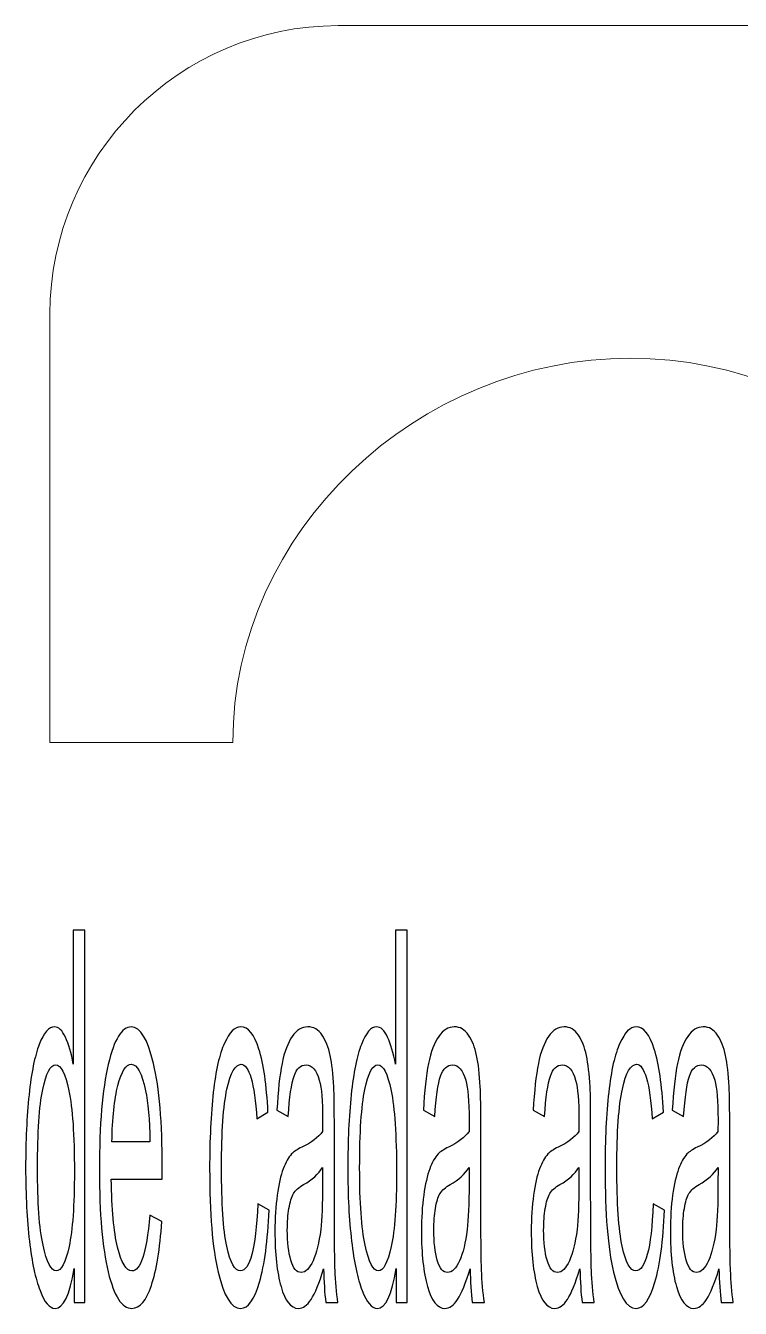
# Model space of a CAD drawing. Header units: millimetres. Extents: x -2444 to 3336, y -980 to 1690.
# Drawn here: x -1633.8 to -1579.2, y -810.2 to -712.3 of the extents above; entities that cross this region are included whole.
import ezdxf

# ---------------------------------------------------------------- set-up
doc = ezdxf.new("R2010")
doc.units = ezdxf.units.MM
doc.header["$MEASUREMENT"] = 0
doc.layers.add('Camada 1', color=7, linetype='Continuous')

msp = doc.modelspace()

# ---------------------------------------------------------------- linework, layer by layer
at = {"layer": 'Camada 1', "color": 250, "lineweight": 9}
msp.add_open_spline([(-1609.9365, -712.329), (-1609.9365, -712.329), (-1410.6635, -712.329), (-1410.6635, -712.329), (-1410.6635, -712.329), (-1402.5986, -712.329), (-1396, -718.9276), (-1396, -726.9925), (-1396, -726.9925), (-1396, -726.9925), (-1396, -767.0341), (-1396, -767.0341), (-1396, -767.0341), (-1396, -767.0341), (-1413.6364, -767.0341), (-1413.6364, -767.0341), (-1413.6364, -767.0341), (-1413.6364, -750.8373), (-1427.1331, -737.7071), (-1443.3299, -737.7071), (-1443.3299, -737.7071), (-1459.5267, -737.7071), (-1473.0235, -750.8373), (-1473.0235, -767.0341), (-1473.0235, -767.0341), (-1473.0235, -767.0341), (-1484.2723, -767.0341), (-1484.2723, -767.0341), (-1484.2723, -767.0341), (-1484.2723, -750.8373), (-1497.769, -737.7071), (-1513.9658, -737.7071), (-1513.9658, -737.7071), (-1530.1625, -737.7071), (-1543.7327, -750.8373), (-1543.7327, -767.0341), (-1543.7327, -767.0341), (-1543.7327, -767.0341), (-1557.7721, -767.0341), (-1557.7721, -767.0341), (-1557.7721, -767.0341), (-1557.7721, -750.8373), (-1571.4154, -737.7071), (-1587.6122, -737.7071), (-1587.6122, -737.7071), (-1603.809, -737.7071), (-1617.9657, -750.8373), (-1617.9657, -767.0341), (-1617.9657, -767.0341), (-1617.9657, -767.0341), (-1631.9317, -767.0341), (-1631.9317, -767.0341), (-1631.9317, -767.0341), (-1631.9317, -767.0341), (-1631.9317, -734.3243), (-1631.9317, -734.3243), (-1631.9317, -734.3243), (-1631.9317, -722.2269), (-1622.0339, -712.329), (-1609.9365, -712.329)], degree=3, knots=[0, 0, 0, 0, 0.0625, 0.0625, 0.0625, 0.0625, 0.125, 0.125, 0.125, 0.125, 0.1875, 0.1875, 0.1875, 0.1875, 0.25, 0.25, 0.25, 0.25, 0.3125, 0.3125, 0.3125, 0.3125, 0.375, 0.375, 0.375, 0.375, 0.4375, 0.4375, 0.4375, 0.4375, 0.5, 0.5, 0.5, 0.5, 0.5625, 0.5625, 0.5625, 0.5625, 0.625, 0.625, 0.625, 0.625, 0.6875, 0.6875, 0.6875, 0.6875, 0.75, 0.75, 0.75, 0.75, 0.8125, 0.8125, 0.8125, 0.8125, 0.875, 0.875, 0.875, 0.875, 1, 1, 1, 1], dxfattribs=at)
at = {"layer": 'Camada 1', "color": 250}
for points, knots in [([(-1630.0867, -809.7758), (-1630.0867, -809.7758), (-1630.0867, -807.1619), (-1630.0867, -807.1619), (-1630.0867, -807.1619), (-1630.4168, -809.1935), (-1630.9027, -810.2126), (-1631.5445, -810.2126), (-1631.5445, -810.2126), (-1631.9601, -810.2126), (-1632.3422, -809.7626), (-1632.6891, -808.856), (-1632.6891, -808.856), (-1633.0376, -807.956), (-1633.3074, -806.6921), (-1633.5001, -805.0774), (-1633.5001, -805.0774), (-1633.6911, -803.4561), (-1633.7866, -801.5966), (-1633.7866, -799.4922), (-1633.7866, -799.4922), (-1633.7866, -797.4408), (-1633.6995, -795.5813), (-1633.5269, -793.9071), (-1633.5269, -793.9071), (-1633.3526, -792.2395), (-1633.0929, -790.9557), (-1632.746, -790.0689), (-1632.746, -790.0689), (-1632.4008, -789.1756), (-1632.0121, -788.7322), (-1631.5848, -788.7322), (-1631.5848, -788.7322), (-1631.2697, -788.7322), (-1630.9899, -788.9969), (-1630.7452, -789.5197), (-1630.7452, -789.5197), (-1630.5006, -790.0425), (-1630.3012, -790.7307), (-1630.147, -791.5711), (-1630.147, -791.5711), (-1630.147, -791.5711), (-1630.147, -781.3471), (-1630.147, -781.3471), (-1630.147, -781.3471), (-1630.147, -781.3471), (-1629.2622, -781.3471), (-1629.2622, -781.3471), (-1629.2622, -781.3471), (-1629.2622, -781.3471), (-1629.2622, -809.7758), (-1629.2622, -809.7758), (-1629.2622, -809.7758), (-1629.2622, -809.7758), (-1630.0867, -809.7758), (-1630.0867, -809.7758)], [0, 0, 0, 0, 0.0666667, 0.0666667, 0.0666667, 0.0666667, 0.1333333, 0.1333333, 0.1333333, 0.1333333, 0.2, 0.2, 0.2, 0.2, 0.2666667, 0.2666667, 0.2666667, 0.2666667, 0.3333333, 0.3333333, 0.3333333, 0.3333333, 0.4, 0.4, 0.4, 0.4, 0.4666667, 0.4666667, 0.4666667, 0.4666667, 0.5333333, 0.5333333, 0.5333333, 0.5333333, 0.6, 0.6, 0.6, 0.6, 0.6666667, 0.6666667, 0.6666667, 0.6666667, 0.7333333, 0.7333333, 0.7333333, 0.7333333, 0.8, 0.8, 0.8, 0.8, 0.8666667, 0.8666667, 0.8666667, 0.8666667, 1, 1, 1, 1]), ([(-1605.4908, -809.7758), (-1605.4908, -809.7758), (-1605.4908, -807.1619), (-1605.4908, -807.1619), (-1605.4908, -807.1619), (-1605.8209, -809.1935), (-1606.3069, -810.2126), (-1606.9486, -810.2126), (-1606.9486, -810.2126), (-1607.3642, -810.2126), (-1607.7463, -809.7626), (-1608.0932, -808.856), (-1608.0932, -808.856), (-1608.4417, -807.956), (-1608.7115, -806.6921), (-1608.9042, -805.0774), (-1608.9042, -805.0774), (-1609.0952, -803.4561), (-1609.1907, -801.5966), (-1609.1907, -799.4922), (-1609.1907, -799.4922), (-1609.1907, -797.4408), (-1609.1036, -795.5813), (-1608.931, -793.9071), (-1608.931, -793.9071), (-1608.7567, -792.2395), (-1608.497, -790.9557), (-1608.1501, -790.0689), (-1608.1501, -790.0689), (-1607.8049, -789.1756), (-1607.4162, -788.7322), (-1606.9889, -788.7322), (-1606.9889, -788.7322), (-1606.6738, -788.7322), (-1606.394, -788.9969), (-1606.1493, -789.5197), (-1606.1493, -789.5197), (-1605.9047, -790.0425), (-1605.7053, -790.7307), (-1605.5511, -791.5711), (-1605.5511, -791.5711), (-1605.5511, -791.5711), (-1605.5511, -781.3471), (-1605.5511, -781.3471), (-1605.5511, -781.3471), (-1605.5511, -781.3471), (-1604.6663, -781.3471), (-1604.6663, -781.3471), (-1604.6663, -781.3471), (-1604.6663, -781.3471), (-1604.6663, -809.7758), (-1604.6663, -809.7758), (-1604.6663, -809.7758), (-1604.6663, -809.7758), (-1605.4908, -809.7758), (-1605.4908, -809.7758)], [0, 0, 0, 0, 0.0666667, 0.0666667, 0.0666667, 0.0666667, 0.1333333, 0.1333333, 0.1333333, 0.1333333, 0.2, 0.2, 0.2, 0.2, 0.2666667, 0.2666667, 0.2666667, 0.2666667, 0.3333333, 0.3333333, 0.3333333, 0.3333333, 0.4, 0.4, 0.4, 0.4, 0.4666667, 0.4666667, 0.4666667, 0.4666667, 0.5333333, 0.5333333, 0.5333333, 0.5333333, 0.6, 0.6, 0.6, 0.6, 0.6666667, 0.6666667, 0.6666667, 0.6666667, 0.7333333, 0.7333333, 0.7333333, 0.7333333, 0.8, 0.8, 0.8, 0.8, 0.8666667, 0.8666667, 0.8666667, 0.8666667, 1, 1, 1, 1]), ([(-1624.3039, -803.1054), (-1624.3039, -803.1054), (-1623.3889, -803.5818), (-1623.3889, -803.5818), (-1623.3889, -803.5818), (-1623.5314, -805.6796), (-1623.7978, -807.3141), (-1624.1866, -808.4722), (-1624.1866, -808.4722), (-1624.5753, -809.6302), (-1625.0713, -810.2126), (-1625.6763, -810.2126), (-1625.6763, -810.2126), (-1626.437, -810.2126), (-1627.0403, -809.2861), (-1627.486, -807.4332), (-1627.486, -807.4332), (-1627.9318, -805.5869), (-1628.1546, -802.9863), (-1628.1546, -799.6444), (-1628.1546, -799.6444), (-1628.1546, -796.1901), (-1627.9301, -793.5034), (-1627.4793, -791.5976), (-1627.4793, -791.5976), (-1627.0286, -789.6851), (-1626.4437, -788.7322), (-1625.7249, -788.7322), (-1625.7249, -788.7322), (-1625.0294, -788.7322), (-1624.4614, -789.6653), (-1624.0207, -791.538), (-1624.0207, -791.538), (-1623.58, -793.4108), (-1623.3588, -796.0445), (-1623.3588, -799.4393), (-1623.3588, -799.4393), (-1623.3588, -799.6444), (-1623.3604, -799.9555), (-1623.3638, -800.3657), (-1623.3638, -800.3657), (-1623.3638, -800.3657), (-1627.2498, -800.3657), (-1627.2498, -800.3657), (-1627.2498, -800.3657), (-1627.2162, -802.6223), (-1627.0554, -804.3561), (-1626.7638, -805.5538), (-1626.7638, -805.5538), (-1626.4739, -806.7516), (-1626.1103, -807.3538), (-1625.6763, -807.3538), (-1625.6763, -807.3538), (-1625.3529, -807.3538), (-1625.0764, -807.0163), (-1624.8485, -806.3413), (-1624.8485, -806.3413), (-1624.6189, -805.6663), (-1624.4379, -804.5877), (-1624.3039, -803.1054)], [0, 0, 0, 0, 0.0625, 0.0625, 0.0625, 0.0625, 0.125, 0.125, 0.125, 0.125, 0.1875, 0.1875, 0.1875, 0.1875, 0.25, 0.25, 0.25, 0.25, 0.3125, 0.3125, 0.3125, 0.3125, 0.375, 0.375, 0.375, 0.375, 0.4375, 0.4375, 0.4375, 0.4375, 0.5, 0.5, 0.5, 0.5, 0.5625, 0.5625, 0.5625, 0.5625, 0.625, 0.625, 0.625, 0.625, 0.6875, 0.6875, 0.6875, 0.6875, 0.75, 0.75, 0.75, 0.75, 0.8125, 0.8125, 0.8125, 0.8125, 0.875, 0.875, 0.875, 0.875, 1, 1, 1, 1]), ([(-1616.0695, -802.2319), (-1616.0695, -802.2319), (-1615.2048, -802.7083), (-1615.2048, -802.7083), (-1615.2048, -802.7083), (-1615.3004, -805.0575), (-1615.5416, -806.8906), (-1615.9321, -808.2207), (-1615.9321, -808.2207), (-1616.3225, -809.5508), (-1616.8035, -810.2126), (-1617.3715, -810.2126), (-1617.3715, -810.2126), (-1618.0837, -810.2126), (-1618.6568, -809.2927), (-1619.0891, -807.4531), (-1619.0891, -807.4531), (-1619.5231, -805.6134), (-1619.7393, -802.9796), (-1619.7393, -799.5518), (-1619.7393, -799.5518), (-1619.7393, -797.3283), (-1619.6454, -795.3894), (-1619.4594, -793.7218), (-1619.4594, -793.7218), (-1619.2734, -792.0608), (-1618.9902, -790.8101), (-1618.6082, -789.9829), (-1618.6082, -789.9829), (-1618.2278, -789.1491), (-1617.8139, -788.7322), (-1617.3648, -788.7322), (-1617.3648, -788.7322), (-1616.8001, -788.7322), (-1616.3359, -789.2947), (-1615.9773, -790.4263), (-1615.9773, -790.4263), (-1615.6171, -791.5579), (-1615.3858, -793.1659), (-1615.2853, -795.2438), (-1615.2853, -795.2438), (-1615.2853, -795.2438), (-1616.1399, -795.76), (-1616.1399, -795.76), (-1616.1399, -795.76), (-1616.222, -794.3769), (-1616.3661, -793.338), (-1616.5756, -792.6365), (-1616.5756, -792.6365), (-1616.7834, -791.9417), (-1617.0347, -791.591), (-1617.3296, -791.591), (-1617.3296, -791.591), (-1617.7754, -791.591), (-1618.1373, -792.2196), (-1618.4171, -793.4769), (-1618.4171, -793.4769), (-1618.6953, -794.7409), (-1618.8344, -796.7261), (-1618.8344, -799.4525), (-1618.8344, -799.4525), (-1618.8344, -802.2186), (-1618.7004, -804.2237), (-1618.4322, -805.4744), (-1618.4322, -805.4744), (-1618.1625, -806.7251), (-1617.8122, -807.3538), (-1617.3816, -807.3538), (-1617.3816, -807.3538), (-1617.033, -807.3538), (-1616.7431, -806.9369), (-1616.5119, -806.0965), (-1616.5119, -806.0965), (-1616.279, -805.2627), (-1616.1315, -803.9723), (-1616.0695, -802.2319)], [0, 0, 0, 0, 0.05, 0.05, 0.05, 0.05, 0.1, 0.1, 0.1, 0.1, 0.15, 0.15, 0.15, 0.15, 0.2, 0.2, 0.2, 0.2, 0.25, 0.25, 0.25, 0.25, 0.3, 0.3, 0.3, 0.3, 0.35, 0.35, 0.35, 0.35, 0.4, 0.4, 0.4, 0.4, 0.45, 0.45, 0.45, 0.45, 0.5, 0.5, 0.5, 0.5, 0.55, 0.55, 0.55, 0.55, 0.6, 0.6, 0.6, 0.6, 0.65, 0.65, 0.65, 0.65, 0.7, 0.7, 0.7, 0.7, 0.75, 0.75, 0.75, 0.75, 0.8, 0.8, 0.8, 0.8, 0.85, 0.85, 0.85, 0.85, 0.9, 0.9, 0.9, 0.9, 1, 1, 1, 1]), ([(-1611.0424, -807.195), (-1611.3708, -808.3001), (-1611.6875, -809.0743), (-1611.9908, -809.531), (-1611.9908, -809.531), (-1612.2941, -809.9876), (-1612.6192, -810.2126), (-1612.9678, -810.2126), (-1612.9678, -810.2126), (-1613.5409, -810.2126), (-1613.9816, -809.6633), (-1614.2899, -808.5582), (-1614.2899, -808.5582), (-1614.5982, -807.4597), (-1614.7524, -806.0502), (-1614.7524, -804.3362), (-1614.7524, -804.3362), (-1614.7524, -803.3304), (-1614.6937, -802.4105), (-1614.5781, -801.5767), (-1614.5781, -801.5767), (-1614.4608, -800.7429), (-1614.3083, -800.0812), (-1614.1206, -799.5783), (-1614.1206, -799.5783), (-1613.9313, -799.0753), (-1613.7202, -798.6915), (-1613.4839, -798.4334), (-1613.4839, -798.4334), (-1613.3096, -798.2548), (-1613.0465, -798.0827), (-1612.6963, -797.9107), (-1612.6963, -797.9107), (-1611.9824, -797.5798), (-1611.4546, -797.1761), (-1611.1178, -796.7129), (-1611.1178, -796.7129), (-1611.1144, -796.2364), (-1611.1127, -795.932), (-1611.1127, -795.8063), (-1611.1127, -795.8063), (-1611.1127, -794.3902), (-1611.1965, -793.3909), (-1611.3641, -792.8086), (-1611.3641, -792.8086), (-1611.5903, -792.0211), (-1611.9271, -791.6307), (-1612.3729, -791.6307), (-1612.3729, -791.6307), (-1612.7902, -791.6307), (-1613.0985, -791.9218), (-1613.2962, -792.4976), (-1613.2962, -792.4976), (-1613.4956, -793.0733), (-1613.6414, -794.0924), (-1613.7369, -795.5614), (-1613.7369, -795.5614), (-1613.7369, -795.5614), (-1614.6016, -795.085), (-1614.6016, -795.085), (-1614.6016, -795.085), (-1614.5228, -793.6225), (-1614.3938, -792.438), (-1614.2128, -791.538), (-1614.2128, -791.538), (-1614.0318, -790.638), (-1613.7704, -789.9498), (-1613.4286, -789.4601), (-1613.4286, -789.4601), (-1613.0884, -788.977), (-1612.6913, -788.7322), (-1612.2422, -788.7322), (-1612.2422, -788.7322), (-1611.7965, -788.7322), (-1611.4328, -788.9373), (-1611.153, -789.3542), (-1611.153, -789.3542), (-1610.8748, -789.7711), (-1610.6687, -790.2873), (-1610.538, -790.916), (-1610.538, -790.916), (-1610.4073, -791.5446), (-1610.3151, -792.3387), (-1610.2615, -793.2983), (-1610.2615, -793.2983), (-1610.233, -793.8938), (-1610.2179, -794.9659), (-1610.2179, -796.5077), (-1610.2179, -796.5077), (-1610.2179, -796.5077), (-1610.2179, -801.14), (-1610.2179, -801.14), (-1610.2179, -801.14), (-1610.2179, -804.3759), (-1610.1995, -806.4207), (-1610.1626, -807.2876), (-1610.1626, -807.2876), (-1610.1275, -808.1545), (-1610.0537, -808.9817), (-1609.9465, -809.7758), (-1609.9465, -809.7758), (-1609.9465, -809.7758), (-1610.8715, -809.7758), (-1610.8715, -809.7758), (-1610.8715, -809.7758), (-1610.9603, -809.0413), (-1611.0173, -808.181), (-1611.0424, -807.195)], [0, 0, 0, 0, 0.0357143, 0.0357143, 0.0357143, 0.0357143, 0.0714286, 0.0714286, 0.0714286, 0.0714286, 0.1071429, 0.1071429, 0.1071429, 0.1071429, 0.1428571, 0.1428571, 0.1428571, 0.1428571, 0.1785714, 0.1785714, 0.1785714, 0.1785714, 0.2142857, 0.2142857, 0.2142857, 0.2142857, 0.25, 0.25, 0.25, 0.25, 0.2857143, 0.2857143, 0.2857143, 0.2857143, 0.3214286, 0.3214286, 0.3214286, 0.3214286, 0.3571429, 0.3571429, 0.3571429, 0.3571429, 0.3928571, 0.3928571, 0.3928571, 0.3928571, 0.4285714, 0.4285714, 0.4285714, 0.4285714, 0.4642857, 0.4642857, 0.4642857, 0.4642857, 0.5, 0.5, 0.5, 0.5, 0.5357143, 0.5357143, 0.5357143, 0.5357143, 0.5714286, 0.5714286, 0.5714286, 0.5714286, 0.6071429, 0.6071429, 0.6071429, 0.6071429, 0.6428571, 0.6428571, 0.6428571, 0.6428571, 0.6785714, 0.6785714, 0.6785714, 0.6785714, 0.7142857, 0.7142857, 0.7142857, 0.7142857, 0.75, 0.75, 0.75, 0.75, 0.7857143, 0.7857143, 0.7857143, 0.7857143, 0.8214286, 0.8214286, 0.8214286, 0.8214286, 0.8571429, 0.8571429, 0.8571429, 0.8571429, 0.8928571, 0.8928571, 0.8928571, 0.8928571, 0.9285714, 0.9285714, 0.9285714, 0.9285714, 1, 1, 1, 1]), ([(-1599.8588, -807.195), (-1600.1872, -808.3001), (-1600.5039, -809.0743), (-1600.8072, -809.531), (-1600.8072, -809.531), (-1601.1105, -809.9876), (-1601.4356, -810.2126), (-1601.7842, -810.2126), (-1601.7842, -810.2126), (-1602.3573, -810.2126), (-1602.798, -809.6633), (-1603.1063, -808.5582), (-1603.1063, -808.5582), (-1603.4146, -807.4597), (-1603.5688, -806.0502), (-1603.5688, -804.3362), (-1603.5688, -804.3362), (-1603.5688, -803.3304), (-1603.5101, -802.4105), (-1603.3945, -801.5767), (-1603.3945, -801.5767), (-1603.2772, -800.7429), (-1603.1247, -800.0812), (-1602.937, -799.5783), (-1602.937, -799.5783), (-1602.7477, -799.0753), (-1602.5366, -798.6915), (-1602.3003, -798.4334), (-1602.3003, -798.4334), (-1602.126, -798.2548), (-1601.8629, -798.0827), (-1601.5127, -797.9107), (-1601.5127, -797.9107), (-1600.7988, -797.5798), (-1600.271, -797.1761), (-1599.9342, -796.7129), (-1599.9342, -796.7129), (-1599.9308, -796.2364), (-1599.9291, -795.932), (-1599.9291, -795.8063), (-1599.9291, -795.8063), (-1599.9291, -794.3902), (-1600.0129, -793.3909), (-1600.1805, -792.8086), (-1600.1805, -792.8086), (-1600.4067, -792.0211), (-1600.7435, -791.6307), (-1601.1893, -791.6307), (-1601.1893, -791.6307), (-1601.6065, -791.6307), (-1601.9149, -791.9218), (-1602.1126, -792.4976), (-1602.1126, -792.4976), (-1602.312, -793.0733), (-1602.4578, -794.0924), (-1602.5533, -795.5614), (-1602.5533, -795.5614), (-1602.5533, -795.5614), (-1603.418, -795.085), (-1603.418, -795.085), (-1603.418, -795.085), (-1603.3392, -793.6225), (-1603.2102, -792.438), (-1603.0292, -791.538), (-1603.0292, -791.538), (-1602.8482, -790.638), (-1602.5868, -789.9498), (-1602.245, -789.4601), (-1602.245, -789.4601), (-1601.9048, -788.977), (-1601.5077, -788.7322), (-1601.0586, -788.7322), (-1601.0586, -788.7322), (-1600.6129, -788.7322), (-1600.2492, -788.9373), (-1599.9694, -789.3542), (-1599.9694, -789.3542), (-1599.6912, -789.7711), (-1599.4851, -790.2873), (-1599.3544, -790.916), (-1599.3544, -790.916), (-1599.2237, -791.5446), (-1599.1315, -792.3387), (-1599.0779, -793.2983), (-1599.0779, -793.2983), (-1599.0494, -793.8938), (-1599.0343, -794.9659), (-1599.0343, -796.5077), (-1599.0343, -796.5077), (-1599.0343, -796.5077), (-1599.0343, -801.14), (-1599.0343, -801.14), (-1599.0343, -801.14), (-1599.0343, -804.3759), (-1599.0159, -806.4207), (-1598.979, -807.2876), (-1598.979, -807.2876), (-1598.9439, -808.1545), (-1598.8701, -808.9817), (-1598.7629, -809.7758), (-1598.7629, -809.7758), (-1598.7629, -809.7758), (-1599.6879, -809.7758), (-1599.6879, -809.7758), (-1599.6879, -809.7758), (-1599.7767, -809.0413), (-1599.8337, -808.181), (-1599.8588, -807.195)], [0, 0, 0, 0, 0.0357143, 0.0357143, 0.0357143, 0.0357143, 0.0714286, 0.0714286, 0.0714286, 0.0714286, 0.1071429, 0.1071429, 0.1071429, 0.1071429, 0.1428571, 0.1428571, 0.1428571, 0.1428571, 0.1785714, 0.1785714, 0.1785714, 0.1785714, 0.2142857, 0.2142857, 0.2142857, 0.2142857, 0.25, 0.25, 0.25, 0.25, 0.2857143, 0.2857143, 0.2857143, 0.2857143, 0.3214286, 0.3214286, 0.3214286, 0.3214286, 0.3571429, 0.3571429, 0.3571429, 0.3571429, 0.3928571, 0.3928571, 0.3928571, 0.3928571, 0.4285714, 0.4285714, 0.4285714, 0.4285714, 0.4642857, 0.4642857, 0.4642857, 0.4642857, 0.5, 0.5, 0.5, 0.5, 0.5357143, 0.5357143, 0.5357143, 0.5357143, 0.5714286, 0.5714286, 0.5714286, 0.5714286, 0.6071429, 0.6071429, 0.6071429, 0.6071429, 0.6428571, 0.6428571, 0.6428571, 0.6428571, 0.6785714, 0.6785714, 0.6785714, 0.6785714, 0.7142857, 0.7142857, 0.7142857, 0.7142857, 0.75, 0.75, 0.75, 0.75, 0.7857143, 0.7857143, 0.7857143, 0.7857143, 0.8214286, 0.8214286, 0.8214286, 0.8214286, 0.8571429, 0.8571429, 0.8571429, 0.8571429, 0.8928571, 0.8928571, 0.8928571, 0.8928571, 0.9285714, 0.9285714, 0.9285714, 0.9285714, 1, 1, 1, 1]), ([(-1591.4736, -807.195), (-1591.802, -808.3001), (-1592.1187, -809.0743), (-1592.422, -809.531), (-1592.422, -809.531), (-1592.7254, -809.9876), (-1593.0504, -810.2126), (-1593.399, -810.2126), (-1593.399, -810.2126), (-1593.9721, -810.2126), (-1594.4128, -809.6633), (-1594.7211, -808.5582), (-1594.7211, -808.5582), (-1595.0294, -807.4597), (-1595.1836, -806.0502), (-1595.1836, -804.3362), (-1595.1836, -804.3362), (-1595.1836, -803.3304), (-1595.1249, -802.4105), (-1595.0093, -801.5767), (-1595.0093, -801.5767), (-1594.892, -800.7429), (-1594.7395, -800.0812), (-1594.5519, -799.5783), (-1594.5519, -799.5783), (-1594.3625, -799.0753), (-1594.1514, -798.6915), (-1593.9151, -798.4334), (-1593.9151, -798.4334), (-1593.7408, -798.2548), (-1593.4777, -798.0827), (-1593.1275, -797.9107), (-1593.1275, -797.9107), (-1592.4137, -797.5798), (-1591.8858, -797.1761), (-1591.549, -796.7129), (-1591.549, -796.7129), (-1591.5457, -796.2364), (-1591.544, -795.932), (-1591.544, -795.8063), (-1591.544, -795.8063), (-1591.544, -794.3902), (-1591.6278, -793.3909), (-1591.7953, -792.8086), (-1591.7953, -792.8086), (-1592.0215, -792.0211), (-1592.3584, -791.6307), (-1592.8041, -791.6307), (-1592.8041, -791.6307), (-1593.2214, -791.6307), (-1593.5297, -791.9218), (-1593.7274, -792.4976), (-1593.7274, -792.4976), (-1593.9268, -793.0733), (-1594.0726, -794.0924), (-1594.1681, -795.5614), (-1594.1681, -795.5614), (-1594.1681, -795.5614), (-1595.0328, -795.085), (-1595.0328, -795.085), (-1595.0328, -795.085), (-1594.954, -793.6225), (-1594.825, -792.438), (-1594.644, -791.538), (-1594.644, -791.538), (-1594.463, -790.638), (-1594.2016, -789.9498), (-1593.8598, -789.4601), (-1593.8598, -789.4601), (-1593.5196, -788.977), (-1593.1225, -788.7322), (-1592.6734, -788.7322), (-1592.6734, -788.7322), (-1592.2277, -788.7322), (-1591.864, -788.9373), (-1591.5842, -789.3542), (-1591.5842, -789.3542), (-1591.306, -789.7711), (-1591.0999, -790.2873), (-1590.9692, -790.916), (-1590.9692, -790.916), (-1590.8385, -791.5446), (-1590.7463, -792.3387), (-1590.6927, -793.2983), (-1590.6927, -793.2983), (-1590.6642, -793.8938), (-1590.6492, -794.9659), (-1590.6492, -796.5077), (-1590.6492, -796.5077), (-1590.6492, -796.5077), (-1590.6492, -801.14), (-1590.6492, -801.14), (-1590.6492, -801.14), (-1590.6492, -804.3759), (-1590.6307, -806.4207), (-1590.5938, -807.2876), (-1590.5938, -807.2876), (-1590.5587, -808.1545), (-1590.4849, -808.9817), (-1590.3777, -809.7758), (-1590.3777, -809.7758), (-1590.3777, -809.7758), (-1591.3027, -809.7758), (-1591.3027, -809.7758), (-1591.3027, -809.7758), (-1591.3915, -809.0413), (-1591.4485, -808.181), (-1591.4736, -807.195)], [0, 0, 0, 0, 0.0357143, 0.0357143, 0.0357143, 0.0357143, 0.0714286, 0.0714286, 0.0714286, 0.0714286, 0.1071429, 0.1071429, 0.1071429, 0.1071429, 0.1428571, 0.1428571, 0.1428571, 0.1428571, 0.1785714, 0.1785714, 0.1785714, 0.1785714, 0.2142857, 0.2142857, 0.2142857, 0.2142857, 0.25, 0.25, 0.25, 0.25, 0.2857143, 0.2857143, 0.2857143, 0.2857143, 0.3214286, 0.3214286, 0.3214286, 0.3214286, 0.3571429, 0.3571429, 0.3571429, 0.3571429, 0.3928571, 0.3928571, 0.3928571, 0.3928571, 0.4285714, 0.4285714, 0.4285714, 0.4285714, 0.4642857, 0.4642857, 0.4642857, 0.4642857, 0.5, 0.5, 0.5, 0.5, 0.5357143, 0.5357143, 0.5357143, 0.5357143, 0.5714286, 0.5714286, 0.5714286, 0.5714286, 0.6071429, 0.6071429, 0.6071429, 0.6071429, 0.6428571, 0.6428571, 0.6428571, 0.6428571, 0.6785714, 0.6785714, 0.6785714, 0.6785714, 0.7142857, 0.7142857, 0.7142857, 0.7142857, 0.75, 0.75, 0.75, 0.75, 0.7857143, 0.7857143, 0.7857143, 0.7857143, 0.8214286, 0.8214286, 0.8214286, 0.8214286, 0.8571429, 0.8571429, 0.8571429, 0.8571429, 0.8928571, 0.8928571, 0.8928571, 0.8928571, 0.9285714, 0.9285714, 0.9285714, 0.9285714, 1, 1, 1, 1]), ([(-1585.8818, -802.2319), (-1585.8818, -802.2319), (-1585.0171, -802.7083), (-1585.0171, -802.7083), (-1585.0171, -802.7083), (-1585.1127, -805.0575), (-1585.354, -806.8906), (-1585.7444, -808.2207), (-1585.7444, -808.2207), (-1586.1348, -809.5508), (-1586.6158, -810.2126), (-1587.1838, -810.2126), (-1587.1838, -810.2126), (-1587.896, -810.2126), (-1588.4691, -809.2927), (-1588.9014, -807.4531), (-1588.9014, -807.4531), (-1589.3354, -805.6134), (-1589.5516, -802.9796), (-1589.5516, -799.5518), (-1589.5516, -799.5518), (-1589.5516, -797.3283), (-1589.4577, -795.3894), (-1589.2717, -793.7218), (-1589.2717, -793.7218), (-1589.0857, -792.0608), (-1588.8025, -790.8101), (-1588.4205, -789.9829), (-1588.4205, -789.9829), (-1588.0401, -789.1491), (-1587.6262, -788.7322), (-1587.1771, -788.7322), (-1587.1771, -788.7322), (-1586.6124, -788.7322), (-1586.1482, -789.2947), (-1585.7896, -790.4263), (-1585.7896, -790.4263), (-1585.4294, -791.5579), (-1585.1981, -793.1659), (-1585.0976, -795.2438), (-1585.0976, -795.2438), (-1585.0976, -795.2438), (-1585.9522, -795.76), (-1585.9522, -795.76), (-1585.9522, -795.76), (-1586.0343, -794.3769), (-1586.1784, -793.338), (-1586.3879, -792.6365), (-1586.3879, -792.6365), (-1586.5957, -791.9417), (-1586.847, -791.591), (-1587.1419, -791.591), (-1587.1419, -791.591), (-1587.5877, -791.591), (-1587.9496, -792.2196), (-1588.2295, -793.4769), (-1588.2295, -793.4769), (-1588.5076, -794.7409), (-1588.6467, -796.7261), (-1588.6467, -799.4525), (-1588.6467, -799.4525), (-1588.6467, -802.2186), (-1588.5127, -804.2237), (-1588.2445, -805.4744), (-1588.2445, -805.4744), (-1587.9748, -806.7251), (-1587.6245, -807.3538), (-1587.1939, -807.3538), (-1587.1939, -807.3538), (-1586.8453, -807.3538), (-1586.5554, -806.9369), (-1586.3242, -806.0965), (-1586.3242, -806.0965), (-1586.0913, -805.2627), (-1585.9438, -803.9723), (-1585.8818, -802.2319)], [0, 0, 0, 0, 0.05, 0.05, 0.05, 0.05, 0.1, 0.1, 0.1, 0.1, 0.15, 0.15, 0.15, 0.15, 0.2, 0.2, 0.2, 0.2, 0.25, 0.25, 0.25, 0.25, 0.3, 0.3, 0.3, 0.3, 0.35, 0.35, 0.35, 0.35, 0.4, 0.4, 0.4, 0.4, 0.45, 0.45, 0.45, 0.45, 0.5, 0.5, 0.5, 0.5, 0.55, 0.55, 0.55, 0.55, 0.6, 0.6, 0.6, 0.6, 0.65, 0.65, 0.65, 0.65, 0.7, 0.7, 0.7, 0.7, 0.75, 0.75, 0.75, 0.75, 0.8, 0.8, 0.8, 0.8, 0.85, 0.85, 0.85, 0.85, 0.9, 0.9, 0.9, 0.9, 1, 1, 1, 1]), ([(-1580.8547, -807.195), (-1581.1831, -808.3001), (-1581.4998, -809.0743), (-1581.8031, -809.531), (-1581.8031, -809.531), (-1582.1064, -809.9876), (-1582.4315, -810.2126), (-1582.7801, -810.2126), (-1582.7801, -810.2126), (-1583.3532, -810.2126), (-1583.7939, -809.6633), (-1584.1022, -808.5582), (-1584.1022, -808.5582), (-1584.4105, -807.4597), (-1584.5647, -806.0502), (-1584.5647, -804.3362), (-1584.5647, -804.3362), (-1584.5647, -803.3304), (-1584.506, -802.4105), (-1584.3904, -801.5767), (-1584.3904, -801.5767), (-1584.2731, -800.7429), (-1584.1206, -800.0812), (-1583.9329, -799.5783), (-1583.9329, -799.5783), (-1583.7436, -799.0753), (-1583.5325, -798.6915), (-1583.2962, -798.4334), (-1583.2962, -798.4334), (-1583.1219, -798.2548), (-1582.8588, -798.0827), (-1582.5086, -797.9107), (-1582.5086, -797.9107), (-1581.7947, -797.5798), (-1581.2669, -797.1761), (-1580.9301, -796.7129), (-1580.9301, -796.7129), (-1580.9267, -796.2364), (-1580.9251, -795.932), (-1580.9251, -795.8063), (-1580.9251, -795.8063), (-1580.9251, -794.3902), (-1581.0088, -793.3909), (-1581.1764, -792.8086), (-1581.1764, -792.8086), (-1581.4026, -792.0211), (-1581.7394, -791.6307), (-1582.1852, -791.6307), (-1582.1852, -791.6307), (-1582.6025, -791.6307), (-1582.9108, -791.9218), (-1583.1085, -792.4976), (-1583.1085, -792.4976), (-1583.3079, -793.0733), (-1583.4537, -794.0924), (-1583.5492, -795.5614), (-1583.5492, -795.5614), (-1583.5492, -795.5614), (-1584.4139, -795.085), (-1584.4139, -795.085), (-1584.4139, -795.085), (-1584.3351, -793.6225), (-1584.2061, -792.438), (-1584.0251, -791.538), (-1584.0251, -791.538), (-1583.8441, -790.638), (-1583.5827, -789.9498), (-1583.2409, -789.4601), (-1583.2409, -789.4601), (-1582.9007, -788.977), (-1582.5036, -788.7322), (-1582.0545, -788.7322), (-1582.0545, -788.7322), (-1581.6088, -788.7322), (-1581.2451, -788.9373), (-1580.9653, -789.3542), (-1580.9653, -789.3542), (-1580.6871, -789.7711), (-1580.481, -790.2873), (-1580.3503, -790.916), (-1580.3503, -790.916), (-1580.2196, -791.5446), (-1580.1274, -792.3387), (-1580.0738, -793.2983), (-1580.0738, -793.2983), (-1580.0453, -793.8938), (-1580.0302, -794.9659), (-1580.0302, -796.5077), (-1580.0302, -796.5077), (-1580.0302, -796.5077), (-1580.0302, -801.14), (-1580.0302, -801.14), (-1580.0302, -801.14), (-1580.0302, -804.3759), (-1580.0118, -806.4207), (-1579.9749, -807.2876), (-1579.9749, -807.2876), (-1579.9398, -808.1545), (-1579.866, -808.9817), (-1579.7588, -809.7758), (-1579.7588, -809.7758), (-1579.7588, -809.7758), (-1580.6838, -809.7758), (-1580.6838, -809.7758), (-1580.6838, -809.7758), (-1580.7726, -809.0413), (-1580.8296, -808.181), (-1580.8547, -807.195)], [0, 0, 0, 0, 0.0357143, 0.0357143, 0.0357143, 0.0357143, 0.0714286, 0.0714286, 0.0714286, 0.0714286, 0.1071429, 0.1071429, 0.1071429, 0.1071429, 0.1428571, 0.1428571, 0.1428571, 0.1428571, 0.1785714, 0.1785714, 0.1785714, 0.1785714, 0.2142857, 0.2142857, 0.2142857, 0.2142857, 0.25, 0.25, 0.25, 0.25, 0.2857143, 0.2857143, 0.2857143, 0.2857143, 0.3214286, 0.3214286, 0.3214286, 0.3214286, 0.3571429, 0.3571429, 0.3571429, 0.3571429, 0.3928571, 0.3928571, 0.3928571, 0.3928571, 0.4285714, 0.4285714, 0.4285714, 0.4285714, 0.4642857, 0.4642857, 0.4642857, 0.4642857, 0.5, 0.5, 0.5, 0.5, 0.5357143, 0.5357143, 0.5357143, 0.5357143, 0.5714286, 0.5714286, 0.5714286, 0.5714286, 0.6071429, 0.6071429, 0.6071429, 0.6071429, 0.6428571, 0.6428571, 0.6428571, 0.6428571, 0.6785714, 0.6785714, 0.6785714, 0.6785714, 0.7142857, 0.7142857, 0.7142857, 0.7142857, 0.75, 0.75, 0.75, 0.75, 0.7857143, 0.7857143, 0.7857143, 0.7857143, 0.8214286, 0.8214286, 0.8214286, 0.8214286, 0.8571429, 0.8571429, 0.8571429, 0.8571429, 0.8928571, 0.8928571, 0.8928571, 0.8928571, 0.9285714, 0.9285714, 0.9285714, 0.9285714, 1, 1, 1, 1]), ([(-1632.8818, -799.4988), (-1632.8818, -802.1326), (-1632.741, -804.098), (-1632.4578, -805.4016), (-1632.4578, -805.4016), (-1632.1763, -806.7053), (-1631.8428, -807.3538), (-1631.4591, -807.3538), (-1631.4591, -807.3538), (-1631.072, -807.3538), (-1630.7436, -806.7318), (-1630.4721, -805.4877), (-1630.4721, -805.4877), (-1630.2023, -804.2436), (-1630.0666, -802.3444), (-1630.0666, -799.79), (-1630.0666, -799.79), (-1630.0666, -796.9842), (-1630.204, -794.9195), (-1630.4805, -793.6027), (-1630.4805, -793.6027), (-1630.7553, -792.2858), (-1631.0955, -791.6307), (-1631.4993, -791.6307), (-1631.4993, -791.6307), (-1631.8931, -791.6307), (-1632.2215, -792.2593), (-1632.4863, -793.5233), (-1632.4863, -793.5233), (-1632.7494, -794.7872), (-1632.8818, -796.7791), (-1632.8818, -799.4988)], [0, 0, 0, 0, 0.1111111, 0.1111111, 0.1111111, 0.1111111, 0.2222222, 0.2222222, 0.2222222, 0.2222222, 0.3333333, 0.3333333, 0.3333333, 0.3333333, 0.4444444, 0.4444444, 0.4444444, 0.4444444, 0.5555556, 0.5555556, 0.5555556, 0.5555556, 0.6666667, 0.6666667, 0.6666667, 0.6666667, 0.7777778, 0.7777778, 0.7777778, 0.7777778, 1, 1, 1, 1]), ([(-1627.1995, -797.507), (-1627.1995, -797.507), (-1624.2938, -797.507), (-1624.2938, -797.507), (-1624.2938, -797.507), (-1624.3323, -795.7732), (-1624.4446, -794.4762), (-1624.6273, -793.6093), (-1624.6273, -793.6093), (-1624.9071, -792.2659), (-1625.2724, -791.591), (-1625.7198, -791.591), (-1625.7198, -791.591), (-1626.1253, -791.591), (-1626.4655, -792.127), (-1626.742, -793.199), (-1626.742, -793.199), (-1627.0168, -794.271), (-1627.1693, -795.707), (-1627.1995, -797.507)], [0, 0, 0, 0, 0.1666667, 0.1666667, 0.1666667, 0.1666667, 0.3333333, 0.3333333, 0.3333333, 0.3333333, 0.5, 0.5, 0.5, 0.5, 0.6666667, 0.6666667, 0.6666667, 0.6666667, 1, 1, 1, 1]), ([(-1608.2859, -799.4988), (-1608.2859, -802.1326), (-1608.1451, -804.098), (-1607.8619, -805.4016), (-1607.8619, -805.4016), (-1607.5804, -806.7053), (-1607.2469, -807.3538), (-1606.8632, -807.3538), (-1606.8632, -807.3538), (-1606.4761, -807.3538), (-1606.1477, -806.7318), (-1605.8762, -805.4877), (-1605.8762, -805.4877), (-1605.6064, -804.2436), (-1605.4707, -802.3444), (-1605.4707, -799.79), (-1605.4707, -799.79), (-1605.4707, -796.9842), (-1605.6081, -794.9195), (-1605.8846, -793.6027), (-1605.8846, -793.6027), (-1606.1594, -792.2858), (-1606.4996, -791.6307), (-1606.9034, -791.6307), (-1606.9034, -791.6307), (-1607.2972, -791.6307), (-1607.6256, -792.2593), (-1607.8904, -793.5233), (-1607.8904, -793.5233), (-1608.1535, -794.7872), (-1608.2859, -796.7791), (-1608.2859, -799.4988)], [0, 0, 0, 0, 0.1111111, 0.1111111, 0.1111111, 0.1111111, 0.2222222, 0.2222222, 0.2222222, 0.2222222, 0.3333333, 0.3333333, 0.3333333, 0.3333333, 0.4444444, 0.4444444, 0.4444444, 0.4444444, 0.5555556, 0.5555556, 0.5555556, 0.5555556, 0.6666667, 0.6666667, 0.6666667, 0.6666667, 0.7777778, 0.7777778, 0.7777778, 0.7777778, 1, 1, 1, 1]), ([(-1611.1127, -799.4525), (-1611.4345, -799.9687), (-1611.9171, -800.4054), (-1612.5606, -800.7628), (-1612.5606, -800.7628), (-1612.9259, -800.9679), (-1613.1839, -801.1995), (-1613.3347, -801.4576), (-1613.3347, -801.4576), (-1613.4856, -801.7157), (-1613.6012, -802.0929), (-1613.6833, -802.5826), (-1613.6833, -802.5826), (-1613.7654, -803.0789), (-1613.8073, -803.6282), (-1613.8073, -804.237), (-1613.8073, -804.237), (-1613.8073, -805.1568), (-1613.7185, -805.931), (-1613.5392, -806.5465), (-1613.5392, -806.5465), (-1613.3599, -807.1619), (-1613.0985, -807.4729), (-1612.755, -807.4729), (-1612.755, -807.4729), (-1612.4148, -807.4729), (-1612.1115, -807.1817), (-1611.845, -806.5928), (-1611.845, -806.5928), (-1611.5803, -806.0105), (-1611.3842, -805.2097), (-1611.2602, -804.1973), (-1611.2602, -804.1973), (-1611.1647, -803.4098), (-1611.1178, -802.2517), (-1611.1178, -800.7231), (-1611.1178, -800.7231), (-1611.1178, -800.7231), (-1611.1127, -799.4525), (-1611.1127, -799.4525)], [0, 0, 0, 0, 0.0909091, 0.0909091, 0.0909091, 0.0909091, 0.1818182, 0.1818182, 0.1818182, 0.1818182, 0.2727273, 0.2727273, 0.2727273, 0.2727273, 0.3636364, 0.3636364, 0.3636364, 0.3636364, 0.4545455, 0.4545455, 0.4545455, 0.4545455, 0.5454545, 0.5454545, 0.5454545, 0.5454545, 0.6363636, 0.6363636, 0.6363636, 0.6363636, 0.7272727, 0.7272727, 0.7272727, 0.7272727, 0.8181818, 0.8181818, 0.8181818, 0.8181818, 1, 1, 1, 1]), ([(-1599.9291, -799.4525), (-1600.2509, -799.9687), (-1600.7335, -800.4054), (-1601.377, -800.7628), (-1601.377, -800.7628), (-1601.7423, -800.9679), (-1602.0003, -801.1995), (-1602.1511, -801.4576), (-1602.1511, -801.4576), (-1602.302, -801.7157), (-1602.4176, -802.0929), (-1602.4997, -802.5826), (-1602.4997, -802.5826), (-1602.5818, -803.0789), (-1602.6237, -803.6282), (-1602.6237, -804.237), (-1602.6237, -804.237), (-1602.6237, -805.1568), (-1602.5349, -805.931), (-1602.3556, -806.5465), (-1602.3556, -806.5465), (-1602.1763, -807.1619), (-1601.9149, -807.4729), (-1601.5714, -807.4729), (-1601.5714, -807.4729), (-1601.2312, -807.4729), (-1600.9279, -807.1817), (-1600.6614, -806.5928), (-1600.6614, -806.5928), (-1600.3967, -806.0105), (-1600.2006, -805.2097), (-1600.0766, -804.1973), (-1600.0766, -804.1973), (-1599.9811, -803.4098), (-1599.9342, -802.2517), (-1599.9342, -800.7231), (-1599.9342, -800.7231), (-1599.9342, -800.7231), (-1599.9291, -799.4525), (-1599.9291, -799.4525)], [0, 0, 0, 0, 0.0909091, 0.0909091, 0.0909091, 0.0909091, 0.1818182, 0.1818182, 0.1818182, 0.1818182, 0.2727273, 0.2727273, 0.2727273, 0.2727273, 0.3636364, 0.3636364, 0.3636364, 0.3636364, 0.4545455, 0.4545455, 0.4545455, 0.4545455, 0.5454545, 0.5454545, 0.5454545, 0.5454545, 0.6363636, 0.6363636, 0.6363636, 0.6363636, 0.7272727, 0.7272727, 0.7272727, 0.7272727, 0.8181818, 0.8181818, 0.8181818, 0.8181818, 1, 1, 1, 1]), ([(-1591.544, -799.4525), (-1591.8657, -799.9687), (-1592.3483, -800.4054), (-1592.9918, -800.7628), (-1592.9918, -800.7628), (-1593.3571, -800.9679), (-1593.6152, -801.1995), (-1593.7659, -801.4576), (-1593.7659, -801.4576), (-1593.9168, -801.7157), (-1594.0324, -802.0929), (-1594.1145, -802.5826), (-1594.1145, -802.5826), (-1594.1966, -803.0789), (-1594.2385, -803.6282), (-1594.2385, -804.237), (-1594.2385, -804.237), (-1594.2385, -805.1568), (-1594.1497, -805.931), (-1593.9704, -806.5465), (-1593.9704, -806.5465), (-1593.7911, -807.1619), (-1593.5297, -807.4729), (-1593.1862, -807.4729), (-1593.1862, -807.4729), (-1592.846, -807.4729), (-1592.5427, -807.1817), (-1592.2763, -806.5928), (-1592.2763, -806.5928), (-1592.0115, -806.0105), (-1591.8154, -805.2097), (-1591.6914, -804.1973), (-1591.6914, -804.1973), (-1591.5959, -803.4098), (-1591.549, -802.2517), (-1591.549, -800.7231), (-1591.549, -800.7231), (-1591.549, -800.7231), (-1591.544, -799.4525), (-1591.544, -799.4525)], [0, 0, 0, 0, 0.0909091, 0.0909091, 0.0909091, 0.0909091, 0.1818182, 0.1818182, 0.1818182, 0.1818182, 0.2727273, 0.2727273, 0.2727273, 0.2727273, 0.3636364, 0.3636364, 0.3636364, 0.3636364, 0.4545455, 0.4545455, 0.4545455, 0.4545455, 0.5454545, 0.5454545, 0.5454545, 0.5454545, 0.6363636, 0.6363636, 0.6363636, 0.6363636, 0.7272727, 0.7272727, 0.7272727, 0.7272727, 0.8181818, 0.8181818, 0.8181818, 0.8181818, 1, 1, 1, 1]), ([(-1580.9251, -799.4525), (-1581.2468, -799.9687), (-1581.7294, -800.4054), (-1582.3729, -800.7628), (-1582.3729, -800.7628), (-1582.7382, -800.9679), (-1582.9962, -801.1995), (-1583.147, -801.4576), (-1583.147, -801.4576), (-1583.2979, -801.7157), (-1583.4135, -802.0929), (-1583.4956, -802.5826), (-1583.4956, -802.5826), (-1583.5777, -803.0789), (-1583.6196, -803.6282), (-1583.6196, -804.237), (-1583.6196, -804.237), (-1583.6196, -805.1568), (-1583.5308, -805.931), (-1583.3515, -806.5465), (-1583.3515, -806.5465), (-1583.1722, -807.1619), (-1582.9108, -807.4729), (-1582.5673, -807.4729), (-1582.5673, -807.4729), (-1582.2271, -807.4729), (-1581.9238, -807.1817), (-1581.6573, -806.5928), (-1581.6573, -806.5928), (-1581.3926, -806.0105), (-1581.1965, -805.2097), (-1581.0725, -804.1973), (-1581.0725, -804.1973), (-1580.977, -803.4098), (-1580.9301, -802.2517), (-1580.9301, -800.7231), (-1580.9301, -800.7231), (-1580.9301, -800.7231), (-1580.9251, -799.4525), (-1580.9251, -799.4525)], [0, 0, 0, 0, 0.0909091, 0.0909091, 0.0909091, 0.0909091, 0.1818182, 0.1818182, 0.1818182, 0.1818182, 0.2727273, 0.2727273, 0.2727273, 0.2727273, 0.3636364, 0.3636364, 0.3636364, 0.3636364, 0.4545455, 0.4545455, 0.4545455, 0.4545455, 0.5454545, 0.5454545, 0.5454545, 0.5454545, 0.6363636, 0.6363636, 0.6363636, 0.6363636, 0.7272727, 0.7272727, 0.7272727, 0.7272727, 0.8181818, 0.8181818, 0.8181818, 0.8181818, 1, 1, 1, 1])]:
    msp.add_open_spline(points, degree=3, knots=knots, dxfattribs=at)

doc.saveas('drawing.dxf')
